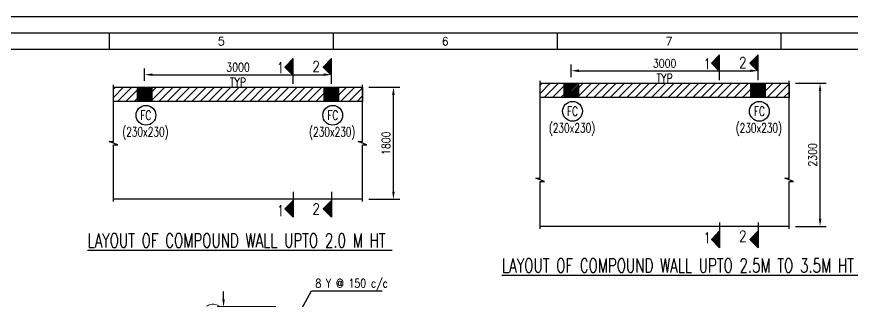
# Model space of a CAD drawing. Extents: x -69352 to 1013721, y -547461 to -186867.
# Drawn here: x 534158 to 560993, y -379741 to -370603 of the extents above; entities that cross this region are included whole.
import ezdxf
from ezdxf.enums import TextEntityAlignment as Align

# ---------------------------------------------------------------- set-up
doc = ezdxf.new("R2010")
doc.units = 0
doc.header["$LTSCALE"] = 500
doc.header["$MEASUREMENT"] = 0
doc.header["$PDMODE"] = 35
doc.header["$PDSIZE"] = -15
doc.layers.get('DEFPOINTS').update_dxf_attribs({"color": 4})
for name, color, linetype in [('PNA', 10, 'Continuous'), ('S-BRECK LINE', 8, 'Continuous'), ('S-COLUMN', 1, 'Continuous'), ('S-COLUMN CIRCLE', 9, 'Continuous'), ('S-COLUMN HATCH', 8, 'Continuous'), ('S-COLUMN NO', 2, 'Continuous'), ('S-DIM-1', 5, 'Continuous'), ('S-REINFORCEMENT', 6, 'Continuous'), ('S-RETAINING WALL', 6, 'Continuous'), ('S-RETAINING WALL HATCH', 8, 'Continuous'), ('S-SECTION MARK', 1, 'Continuous'), ('S-TEXT-1 @ 1', 4, 'Continuous'), ('S-TITIL', 6, 'Continuous')]:
    doc.layers.add(name, color=color, linetype=linetype)
doc.styles.add('ROMANS', font='simplex.shx', dxfattribs={"width": 0.8, "height": 275})
doc.dimstyles.new('dim33.33', dxfattribs={"dimtxt": 250, "dimasz": 250, "dimexe": 200, "dimexo": 200, "dimgap": 100, "dimtad": 1, "dimdec": 0, "dimlfac": 0.333331, "dimzin": 0, "dimdsep": 46, "dimtxsty": 'ROMANS', "dimcen": 0, "dimclrd": 5, "dimclre": 5, "dimclrt": 4, "dimadec": 0, "dimazin": 0, "dimtfac": 1, "dimtdec": 0, "dimtix": 1, "dimtofl": 0, "dimtmove": 2, "dimatfit": 3, "dimfxl": 0, "dimtolj": 1, "dimtzin": 0, "dimlwd": -1, "dimlwe": -1, "dimarcsym": 0})
doc.dimstyles.new('dim50', dxfattribs={"dimtxt": 250, "dimasz": 250, "dimexe": 200, "dimexo": 200, "dimgap": 100, "dimtad": 1, "dimdec": 0, "dimlfac": 0.5, "dimzin": 0, "dimdsep": 46, "dimtxsty": 'ROMANS', "dimcen": 0, "dimclrd": 5, "dimclre": 5, "dimclrt": 4, "dimadec": 0, "dimazin": 0, "dimtfac": 1, "dimtdec": 0, "dimtix": 1, "dimtofl": 0, "dimtmove": 2, "dimatfit": 3, "dimfxl": 0, "dimtolj": 1, "dimtzin": 0, "dimlwd": -1, "dimlwe": -1, "dimarcsym": 0})
pattern_1 = [(45, (-328597.685, -32610.178), (15.2387667, -15.2387667), [])]

# ---------------------------------------------------------------- blocks, each defined once
blk = doc.blocks.new('*D539')
at = {"layer": 'DEFPOINTS', "color": 0}
for p in [(542679, -379923), (540800, -382983), (542769, -382983)]:
    blk.add_point(p, dxfattribs=at)
at = {"layer": 'S-DIM-1', "color": 5, "lineweight": -3}
for p, q in [((540800, -379673), (540800, -379423)), ((540800, -379923), (540800, -382983)), ((540800, -383233), (540800, -383483))]:
    blk.add_line(p, q, dxfattribs=at)
at = {"layer": 'S-DIM-1', "color": 5}
for p, q in [((542479, -379923), (540600, -379923)), ((542569, -382983), (540600, -382983))]:
    blk.add_line(p, q, dxfattribs=at)
for points in [[(540759, -379673), (540842, -379673), (540800, -379923)], [(540842, -383233), (540759, -383233), (540800, -382983)]]:
    blk.add_solid(points, dxfattribs=at)
at = {"layer": 'S-DIM-1', "color": 4, "insert": (540491, -381453), "char_height": 275, "attachment_point": 5, "rotation": 90, "style": 'ROMANS'}
blk.add_mtext('\\A1;(AS PER ARCH REQU.)', dxfattribs=at)
blk = doc.blocks.new('A$C3C2A062F')
at = {"layer": 'S-COLUMN HATCH'}
h = blk.add_hatch(dxfattribs=at)
h.set_pattern_fill('ANSI31', color=256, scale=150, style=0)
h.set_pattern_definition([(45, (-56668.66, -124038.072), (-13.2582521, 13.2582521), [])])
h.paths.add_polyline_path([(115, -115), (-115, -115), (-115, 115), (115, 115)])
at = {"layer": 'S-COLUMN'}
for p, q in [((-115, -115), (-115, 115)), ((-115, 115), (115, 115)), ((115, 115), (115, -115)), ((115, -115), (-115, -115))]:
    blk.add_line(p, q, dxfattribs=at)
blk = doc.blocks.new('*U507')
at = {"layer": 'S-SECTION MARK', "ltscale": 5}
h = blk.add_hatch(dxfattribs=at)
h.set_pattern_fill('ANSI31', color=256, scale=172.406964, angle=-90, style=0)
h.set_pattern_definition(pattern_1)
h.paths.add_polyline_path([(267, 2343), (0, 2615), (0, 2072)])
h = blk.add_hatch(dxfattribs=at)
h.set_pattern_fill('ANSI31', color=256, scale=172.406964, angle=-90, style=0)
h.set_pattern_definition([(45, (-1838.978, -76805.35), (15.2387667, -15.2387667), [])])
h.paths.add_polyline_path([(267, -2208), (0, -2480), (0, -1936)])
at = {"layer": 'S-SECTION MARK'}
for p, q in [((0, 1802), (0, 2615)), ((0, 2615), (267, 2343)), ((0, 2072), (267, 2343)), ((0, -1667), (0, -2480)), ((0, -1936), (267, -2208)), ((0, -2480), (267, -2208))]:
    blk.add_line(p, q, dxfattribs=at)
blk = doc.blocks.new('*D707')
at = {"layer": 'DEFPOINTS', "color": 0}
for p in [(544266, -372464), (538266, -372866), (544266, -372866)]:
    blk.add_point(p, dxfattribs=at)
at = {"layer": 'S-DIM-1', "color": 5, "ltscale": 0.3}
for p, q in [((538266, -372666), (538266, -372264)), ((538516, -372464), (544016, -372464)), ((544266, -372666), (544266, -372264))]:
    blk.add_line(p, q, dxfattribs=at)
at = {"layer": 'S-DIM-1', "color": 5}
for points in [[(538516, -372422), (538516, -372505), (538266, -372464)], [(544016, -372505), (544016, -372422), (544266, -372464)]]:
    blk.add_solid(points, dxfattribs=at)
at = {"layer": 'S-DIM-1', "color": 4, "lineweight": 0, "char_height": 275, "attachment_point": 5, "style": 'ROMANS'}
for s, insert in [('\\A1;3000', (541266, -372226)), ('TYP', (541266, -372701))]:
    blk.add_mtext(s, dxfattribs=dict(at, insert=insert))
blk = doc.blocks.new('*U508')
at = {"layer": 'S-BRECK LINE'}
blk.add_lwpolyline([(-3750, 0), (-113, 0), (-113, -275), (113, 275), (113, 0), (3750, 0)], dxfattribs=at)
blk = doc.blocks.new('*D708')
at = {"layer": 'DEFPOINTS', "color": 0}
for p in [(545266, -372866), (546257, -372866), (545266, -376466)]:
    blk.add_point(p, dxfattribs=at)
at = {"layer": 'S-DIM-1', "color": 5, "ltscale": 0.3}
for p, q in [((545466, -372866), (546457, -372866)), ((546257, -376216), (546257, -373116)), ((545466, -376466), (546457, -376466))]:
    blk.add_line(p, q, dxfattribs=at)
at = {"layer": 'S-DIM-1', "color": 5}
for points in [[(546298, -373116), (546215, -373116), (546257, -372866)], [(546215, -376216), (546298, -376216), (546257, -376466)]]:
    blk.add_solid(points, dxfattribs=at)
at = {"layer": 'S-DIM-1', "color": 4, "lineweight": 0, "insert": (546019, -374666), "char_height": 275, "attachment_point": 5, "rotation": 90, "style": 'ROMANS'}
blk.add_mtext('\\A1;1800', dxfattribs=at)
blk = doc.blocks.new('SHEET1')
at = {"elevation": -8, "flags": 128}
blk.add_lwpolyline([(674017, -125881), (763101, -125881), (763101, -63214), (674017, -63214)], close=True, dxfattribs=at)
at = {"layer": 'PNA'}
for p, q in [((704065, -63743, -8), (704065, -64273, -8)), ((711312, -63743, -8), (711312, -64273, -8)), ((718559, -63743, -8), (718559, -64273, -8)), ((725806, -63743, -8), (725806, -64273, -8))]:
    blk.add_line(p, q, dxfattribs=at)
at = {"layer": 'PNA', "color": 1, "elevation": -8}
for points in [[(675076, -125351), (762572, -125351), (762572, -63743), (675076, -63743)], [(676135, -124822), (762042, -124822), (762042, -64273), (676135, -64273)]]:
    blk.add_lwpolyline(points, close=True, dxfattribs=at)
at = {"layer": 'PNA', "style": 'ROMANS'}
for s, p in [('5', (707689, -64008, -8)), ('6', (714936, -64008, -8)), ('7', (722183, -64008, -8))]:
    blk.add_text(s, height=265, dxfattribs=at).set_placement(p, align=Align.MIDDLE)
blk = doc.blocks.new('*U524')
at = {"layer": 'S-SECTION MARK', "ltscale": 5}
h = blk.add_hatch(dxfattribs=at)
h.set_pattern_fill('ANSI31', color=256, scale=172.406964, angle=-90, style=0)
h.set_pattern_definition(pattern_1)
h.paths.add_polyline_path([(267, 2343), (0, 2615), (0, 2072)])
h = blk.add_hatch(dxfattribs=at)
h.set_pattern_fill('ANSI31', color=256, scale=172.406964, angle=-90, style=0)
h.set_pattern_definition([(45, (-1838.978, -77912.419), (15.2387667, -15.2387667), [])])
h.paths.add_polyline_path([(267, -3315), (0, -3587), (0, -3043)])
at = {"layer": 'S-SECTION MARK'}
for p, q in [((0, 1802), (0, 2615)), ((0, 2615), (267, 2343)), ((0, 2072), (267, 2343)), ((0, -2774), (0, -3587)), ((0, -3043), (267, -3315)), ((0, -3587), (267, -3315))]:
    blk.add_line(p, q, dxfattribs=at)
blk = doc.blocks.new('*D739')
at = {"layer": 'DEFPOINTS', "color": 0}
for p in [(557967, -372338), (551967, -372739), (557967, -372739)]:
    blk.add_point(p, dxfattribs=at)
at = {"layer": 'S-DIM-1', "color": 5, "ltscale": 0.3}
for p, q in [((551967, -372539), (551967, -372138)), ((557967, -372539), (557967, -372138)), ((552217, -372338), (557717, -372338))]:
    blk.add_line(p, q, dxfattribs=at)
at = {"layer": 'S-DIM-1', "color": 5}
for points in [[(552217, -372296), (552217, -372379), (551967, -372338)], [(557717, -372379), (557717, -372296), (557967, -372338)]]:
    blk.add_solid(points, dxfattribs=at)
at = {"layer": 'S-DIM-1', "color": 4, "lineweight": 0, "char_height": 275, "attachment_point": 5, "style": 'ROMANS'}
for s, insert in [('\\A1;3000', (554967, -372100)), ('TYP', (554967, -372575))]:
    blk.add_mtext(s, dxfattribs=dict(at, insert=insert))
blk = doc.blocks.new('*U525')
at = {"layer": 'S-BRECK LINE'}
blk.add_lwpolyline([(-3150, 0), (-113, 0), (-113, -275), (113, 275), (113, 0), (6350, 0)], dxfattribs=at)
blk = doc.blocks.new('*D740')
at = {"layer": 'DEFPOINTS', "color": 0}
for p in [(558967, -372739), (559958, -372739), (558967, -377339)]:
    blk.add_point(p, dxfattribs=at)
at = {"layer": 'S-DIM-1', "color": 5, "ltscale": 0.3}
for p, q in [((559167, -372739), (560158, -372739)), ((559958, -377089), (559958, -372989)), ((559167, -377339), (560158, -377339))]:
    blk.add_line(p, q, dxfattribs=at)
at = {"layer": 'S-DIM-1', "color": 5}
for points in [[(560000, -372989), (559917, -372989), (559958, -372739)], [(559917, -377089), (560000, -377089), (559958, -377339)]]:
    blk.add_solid(points, dxfattribs=at)
at = {"layer": 'S-DIM-1', "color": 4, "lineweight": 0, "insert": (559721, -375039), "char_height": 275, "attachment_point": 5, "rotation": 90, "style": 'ROMANS'}
blk.add_mtext('\\A1;2300', dxfattribs=at)

msp = doc.modelspace()

# ---------------------------------------------------------------- hatches: boundary and pattern name
at = {"layer": 'S-RETAINING WALL HATCH'}
h = msp.add_hatch(dxfattribs=at)
h.set_pattern_fill('ANSI31', color=256, scale=1500, style=0)
h.set_pattern_definition([(45, (442780.55, -623115.74), (-132.58252, 132.58252), [])])
h.paths.add_polyline_path([(558967.314, -372739.485), (558967.314, -373199.485), (550967.314, -373199.485), (550967.314, -372739.485)])
h = msp.add_hatch(dxfattribs=at)
h.set_pattern_fill('ANSI31', color=256, scale=1500, style=0)
h.set_pattern_definition([(45, (429078.86, -623241.82), (-132.58252, 132.58252), [])])
h.paths.add_polyline_path([(545265.627, -372865.56), (545265.627, -373325.56), (537265.627, -373325.56), (537265.627, -372865.56)])

# ---------------------------------------------------------------- linework, layer by layer
at = {"color": 4, "ltscale": 0.25}
for p, q in [((545265.627, -376465.56, 11.068), (537265.627, -376465.56, 11.068)), ((558967.314, -377339.485), (550967.314, -377339.485))]:
    msp.add_line(p, q, dxfattribs=at)
at = {"layer": 'S-COLUMN CIRCLE'}
for centre in [(538306.919, -373766.421, 11.068), (544306.919, -373766.421, 11.068), (552008.606, -373640.346), (558008.606, -373640.346)]:
    msp.add_circle(centre, 317.825, dxfattribs=at)
at = {"layer": 'S-RETAINING WALL'}
msp.add_lwpolyline([(558967.314, -372739.485), (558967.314, -373199.485), (550967.314, -373199.485), (550967.314, -372739.485)], close=True, dxfattribs=at)
at = {"layer": 'S-RETAINING WALL', "elevation": 11.068}
msp.add_lwpolyline([(545265.627, -372865.56), (545265.627, -373325.56), (537265.627, -373325.56), (537265.627, -372865.56)], close=True, dxfattribs=at)

# ---------------------------------------------------------------- block references
at = {"xscale": 0.9920737521750241, "yscale": 0.9920737521750241, "zscale": 0.9920737521750241}
msp.add_blockref('SHEET1', (-161352.1, -307890.268, 7.46), dxfattribs=at)
at = {"layer": 'S-REINFORCEMENT', "color": 30, "lineweight": 0, "ltscale": 0.3, "xscale": 2, "yscale": 2, "zscale": 2}
for p in [(551967.314, -372969.485), (557967.314, -372969.485), (538265.627, -373095.56, 11.068), (544265.627, -373095.56, 11.068)]:
    msp.add_blockref('A$C3C2A062F', p, dxfattribs=at)
at = {"layer": 'S-RETAINING WALL HATCH', "xscale": -1}
for name, p in [('*U524', (556733.535, -374437.181)), ('*U524', (557967.314, -374437.181)), ('*U507', (543031.849, -374563.256, 11.068)), ('*U507', (544265.627, -374563.256, 11.068))]:
    msp.add_blockref(name, p, dxfattribs=at)
at = {"layer": 'S-RETAINING WALL HATCH', "xscale": 0.5, "yscale": 0.5, "zscale": 0.5, "rotation": 90}
for name, p in [('*U525', (550967.314, -375839.485)), ('*U525', (558967.314, -375839.485)), ('*U508', (537265.627, -374665.56, 11.068)), ('*U508', (545265.627, -374665.56, 11.068))]:
    msp.add_blockref(name, p, dxfattribs=at)

# ---------------------------------------------------------------- texts
at = {"layer": 'S-COLUMN NO', "style": 'ROMANS', "width": 0.7}
for p in [(552008.606, -373640.346), (558008.606, -373640.346), (538306.919, -373766.421, 11.068), (544306.919, -373766.421, 11.068)]:
    msp.add_text('FC', height=300, dxfattribs=at).set_placement(p, align=Align.MIDDLE)
for p in [(551250.362, -374173.904, -1.253), (557250.362, -374173.904, -1.253), (537548.675, -374299.978, 9.815), (543548.675, -374299.978, 9.815)]:
    msp.add_text('(230x230)', height=300, dxfattribs=at).set_placement(p, align=Align.MIDDLE_LEFT)
at = {"layer": 'S-SECTION MARK', "style": 'ROMANS', "width": 0.8}
for s, p in [('1', (556333.453, -372114.661)), ('2', (557477.402, -372076.964)), ('1', (542631.766, -372240.736, 11.068)), ('2', (543775.715, -372203.039, 11.068)), ('1', (542631.766, -376828.238, 11.068)), ('2', (543775.715, -376778.543, 11.068)), ('1', (556333.453, -377702.164)), ('2', (557477.402, -377652.469))]:
    msp.add_text(s, height=349.999, dxfattribs=at).set_placement(p, align=Align.MIDDLE)
at = {"layer": 'S-TEXT-1 @ 1', "style": 'ROMANS', "width": 0.8}
msp.add_text('8 Y @ 150 c/c', height=275, dxfattribs=at).set_placement((543749.311, -379161.759, 11.068), align=Align.MIDDLE_LEFT)
at = {"layer": 'S-TITIL', "color": 6, "style": 'ROMANS', "width": 0.7}
for s, p in [('%%ULAYOUT OF COMPOUND WALL UPTO 2.0 M HT ', (541322.951, -377784.531, 11.068)), ('%%ULAYOUT OF COMPOUND WALL UPTO 2.5M TO 3.5M HT ', (555500.271, -378589.662))]:
    msp.add_text(s, height=450, dxfattribs=at).set_placement(p, align=Align.MIDDLE)

# ---------------------------------------------------------------- dimensions: what is measured, and where the dimension line sits
at = {"layer": 'S-DIM-1', "color": 30, "lineweight": 0, "ltscale": 0.3}
for base, p1, p2, picture, middle in [((557967.314, -372337.641), (551967.314, -372739.485), (557967.314, -372739.485), '*D739', (554967.314, -372337.641)), ((544265.627, -372463.716, 11.068), (538265.627, -372865.56, 11.068), (544265.627, -372865.56, 11.068), '*D707', (541265.627, -372463.716, 11.068))]:
    dim = msp.add_linear_dim(base=base, p1=p1, p2=p2, text='<>\\XTYP', dimstyle='dim50', override={"dimtxt": 250, "dimasz": 250}, dxfattribs=at)
    dim.commit()
    dim.dimension.update_dxf_attribs({"geometry": picture, "text_midpoint": middle})
for base, p1, p2, picture, middle in [((559958.347, -372739.485), (558967.314, -377339.485), (558967.314, -372739.485), '*D740', (559720.847, -375039.485)), ((546256.66, -372865.56, 11.068), (545265.627, -376465.56, 11.068), (545265.627, -372865.56, 11.068), '*D708', (546019.16, -374665.56, 11.068))]:
    dim = msp.add_linear_dim(base=base, p1=p1, p2=p2, angle=90, dimstyle='dim50', override={"dimtxt": 250, "dimasz": 250}, dxfattribs=at)
    dim.commit()
    dim.dimension.update_dxf_attribs({"geometry": picture, "text_midpoint": middle})
at = {"layer": 'S-DIM-1'}
dim = msp.add_linear_dim(base=(540800.311, -382982.513, 11.068), p1=(542678.811, -379922.513, 11.068), p2=(542768.811, -382982.513, 11.068), angle=90, text='(AS PER ARCH REQU.)', dimstyle='dim33.33', override={"dimtofl": 1, "dimtmove": 0, "dimlwd": 65533}, dxfattribs=at)
dim.commit()
dim.dimension.update_dxf_attribs({"geometry": '*D539', "text_midpoint": (540490.787, -381452.513, 11.068)})

# ---------------------------------------------------------------- leaders
msp.add_leader([(543188.311, -380207.513, 11.068), (543629.311, -379401.759, 11.068), (545894.88, -379401.759, 11.068)], dimstyle='dim33.33', dxfattribs=at)

doc.saveas('drawing.dxf')
